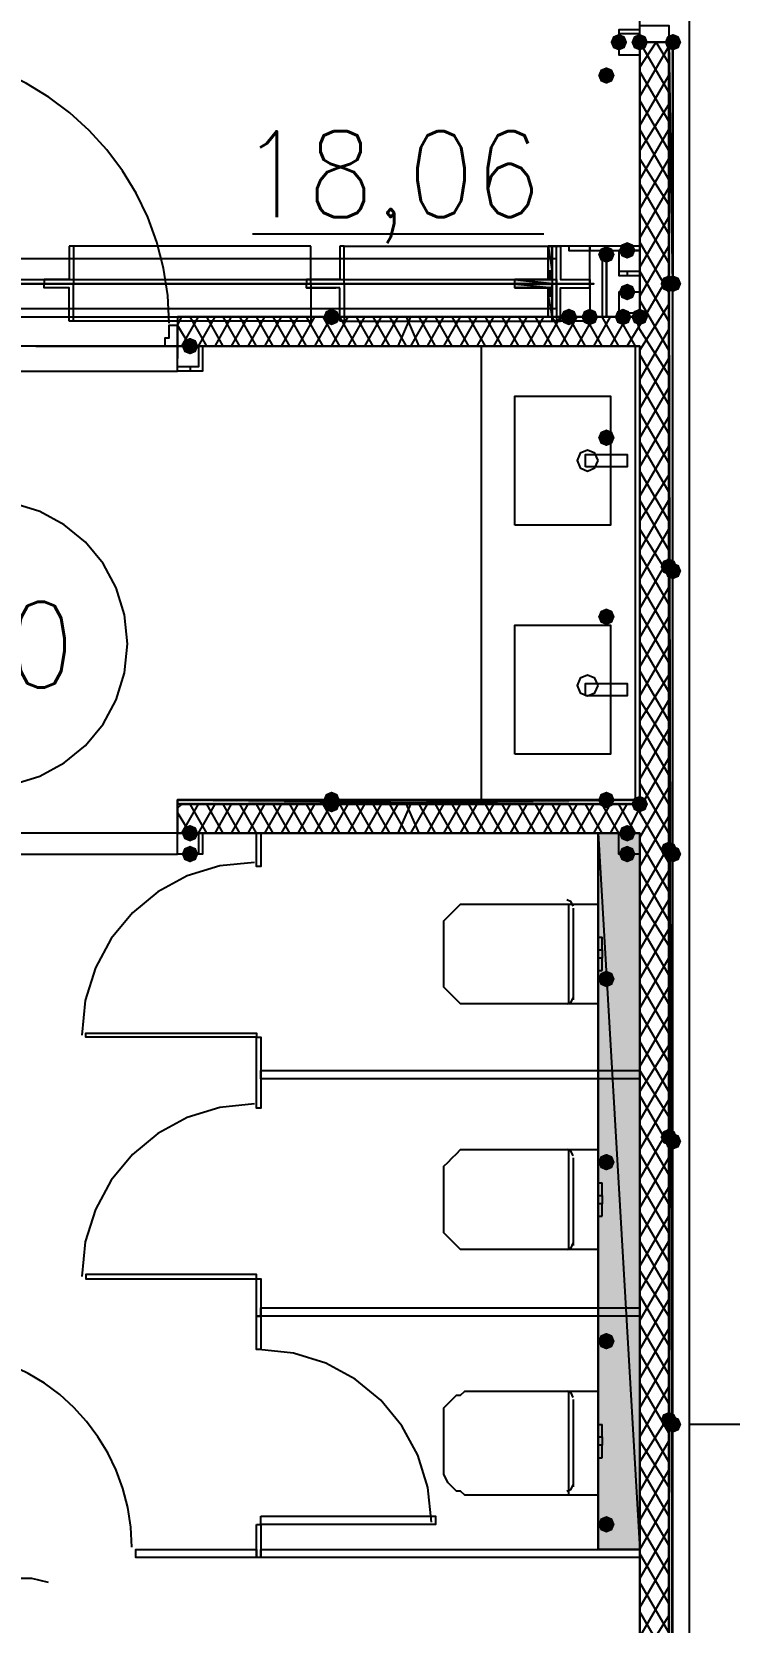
# Model space of a CAD drawing. Header units: millimetres. Extents: x 0 to 420, y 0 to 297.
# Drawn here: x 383.07 to 390.17, y 144.46 to 160.63 of the extents above; entities that cross this region are included whole.
import ezdxf

# ---------------------------------------------------------------- set-up
doc = ezdxf.new("R2010")
doc.units = ezdxf.units.MM
doc.layers.get('0').update_dxf_attribs({"linetype": 'CONTINUOUS'})
doc.styles.get("Standard").update_dxf_attribs({"font": 'STANDARD'})

msp = doc.modelspace()

# ---------------------------------------------------------------- hatches: boundary and pattern name
at = {"true_color": 0x000007}
for points in [[(389.128, 160.528), (389.103129, 160.468204), (389.043333, 160.443333), (388.983538, 160.468204), (388.958667, 160.528), (388.983537, 160.587796), (389.043333, 160.612667), (389.103129, 160.587796)], [(389.339667, 160.528), (389.314796, 160.468204), (389.255, 160.443333), (389.195204, 160.468204), (389.170333, 160.528), (389.195204, 160.587796), (389.255, 160.612667), (389.314796, 160.587796)], [(389.001, 160.189333), (388.976129, 160.129537), (388.916333, 160.104667), (388.856537, 160.129537), (388.831667, 160.189333), (388.856537, 160.249129), (388.916333, 160.274), (388.976129, 160.249129)], [(389.212667, 158.411333), (389.187796, 158.351537), (389.128, 158.326667), (389.068204, 158.351537), (389.043333, 158.411333), (389.068204, 158.471129), (389.128, 158.496), (389.187796, 158.471129)], [(389.001, 158.369), (388.976129, 158.309204), (388.916333, 158.284333), (388.856537, 158.309204), (388.831667, 158.369), (388.856537, 158.428796), (388.916333, 158.453667), (388.976129, 158.428796)], [(389.212667, 157.988), (389.187796, 157.928204), (389.128, 157.903333), (389.068204, 157.928204), (389.043333, 157.988), (389.068204, 158.047796), (389.128, 158.072667), (389.187796, 158.047796)], [(388.62, 157.734), (388.595129, 157.674204), (388.535333, 157.649333), (388.475537, 157.674204), (388.450667, 157.734), (388.475537, 157.793796), (388.535333, 157.818667), (388.595129, 157.793796)], [(388.831667, 157.734), (388.806796, 157.674204), (388.747, 157.649333), (388.687204, 157.674204), (388.662333, 157.734), (388.687204, 157.793796), (388.747, 157.818667), (388.806796, 157.793796)], [(389.170333, 157.734), (389.145463, 157.674204), (389.085667, 157.649333), (389.025871, 157.674204), (389.001, 157.734), (389.025871, 157.793796), (389.085667, 157.818667), (389.145462, 157.793796)], [(389.339667, 157.734), (389.314796, 157.674204), (389.255, 157.649333), (389.195204, 157.674204), (389.170333, 157.734), (389.195204, 157.793796), (389.255, 157.818667), (389.314796, 157.793796)], [(384.767667, 157.437667), (384.742796, 157.377871), (384.683, 157.353), (384.623204, 157.377871), (384.598333, 157.437667), (384.623204, 157.497462), (384.683, 157.522333), (384.742796, 157.497463)], [(389.001, 156.506333), (388.976129, 156.446537), (388.916333, 156.421667), (388.856537, 156.446537), (388.831667, 156.506333), (388.856537, 156.566129), (388.916333, 156.591), (388.976129, 156.566129)], [(389.001, 154.686), (388.976129, 154.626204), (388.916333, 154.601333), (388.856537, 154.626204), (388.831667, 154.686), (388.856537, 154.745796), (388.916333, 154.770667), (388.976129, 154.745796)], [(389.001, 152.823333), (388.976129, 152.763537), (388.916333, 152.738667), (388.856537, 152.763537), (388.831667, 152.823333), (388.856537, 152.883129), (388.916333, 152.908), (388.976129, 152.883129)], [(384.767667, 152.484667), (384.742796, 152.424871), (384.683, 152.4), (384.623204, 152.424871), (384.598333, 152.484667), (384.623204, 152.544462), (384.683, 152.569333), (384.742796, 152.544463)], [(389.212667, 152.484667), (389.187796, 152.424871), (389.128, 152.4), (389.068204, 152.424871), (389.043333, 152.484667), (389.068204, 152.544462), (389.128, 152.569333), (389.187796, 152.544463)], [(384.767667, 152.273), (384.742796, 152.213204), (384.683, 152.188333), (384.623204, 152.213204), (384.598333, 152.273), (384.623204, 152.332796), (384.683, 152.357667), (384.742796, 152.332796)], [(389.212667, 152.273), (389.187796, 152.213204), (389.128, 152.188333), (389.068204, 152.213204), (389.043333, 152.273), (389.068204, 152.332796), (389.128, 152.357667), (389.187796, 152.332796)], [(389.001, 151.003), (388.976129, 150.943204), (388.916333, 150.918333), (388.856537, 150.943204), (388.831667, 151.003), (388.856537, 151.062796), (388.916333, 151.087667), (388.976129, 151.062796)], [(389.001, 149.140333), (388.976129, 149.080537), (388.916333, 149.055667), (388.856537, 149.080537), (388.831667, 149.140333), (388.856537, 149.200129), (388.916333, 149.225), (388.976129, 149.200129)], [(389.001, 147.32), (388.976129, 147.260204), (388.916333, 147.235333), (388.856537, 147.260204), (388.831667, 147.32), (388.856537, 147.379796), (388.916333, 147.404667), (388.976129, 147.379796)], [(389.001, 145.457333), (388.976129, 145.397537), (388.916333, 145.372667), (388.856537, 145.397537), (388.831667, 145.457333), (388.856537, 145.517129), (388.916333, 145.542), (388.976129, 145.517129)]]:
    msp.add_hatch(color=0, dxfattribs=at).paths.add_polyline_path(points, flags=0)
at = {"true_color": 0x0000fe}
for points in [[(389.678333, 160.528), (389.653462, 160.468204), (389.593667, 160.443333), (389.533871, 160.468204), (389.509, 160.528), (389.533871, 160.587796), (389.593667, 160.612667), (389.653462, 160.587796)], [(389.678333, 160.528), (389.653462, 160.468204), (389.593667, 160.443333), (389.533871, 160.468204), (389.509, 160.528), (389.533871, 160.587796), (389.593667, 160.612667), (389.653462, 160.587796)], [(389.636, 158.072667), (389.611129, 158.012871), (389.551333, 157.988), (389.491537, 158.012871), (389.466667, 158.072667), (389.491537, 158.132462), (389.551333, 158.157333), (389.611129, 158.132463)], [(389.678333, 158.072667), (389.653462, 158.012871), (389.593667, 157.988), (389.533871, 158.012871), (389.509, 158.072667), (389.533871, 158.132462), (389.593667, 158.157333), (389.653462, 158.132463)], [(386.207, 157.734), (386.182129, 157.674204), (386.122333, 157.649333), (386.062538, 157.674204), (386.037667, 157.734), (386.062537, 157.793796), (386.122333, 157.818667), (386.182129, 157.793796)], [(389.339667, 157.734), (389.314796, 157.674204), (389.255, 157.649333), (389.195204, 157.674204), (389.170333, 157.734), (389.195204, 157.793796), (389.255, 157.818667), (389.314796, 157.793796)], [(389.339667, 157.734), (389.314796, 157.674204), (389.255, 157.649333), (389.195204, 157.674204), (389.170333, 157.734), (389.195204, 157.793796), (389.255, 157.818667), (389.314796, 157.793796)], [(389.636, 155.194), (389.611129, 155.134204), (389.551333, 155.109333), (389.491537, 155.134204), (389.466667, 155.194), (389.491537, 155.253796), (389.551333, 155.278667), (389.611129, 155.253796)], [(389.678333, 155.151667), (389.653462, 155.091871), (389.593667, 155.067), (389.533871, 155.091871), (389.509, 155.151667), (389.533871, 155.211462), (389.593667, 155.236333), (389.653462, 155.211463)], [(386.207, 152.823333), (386.182129, 152.763537), (386.122333, 152.738667), (386.062538, 152.763537), (386.037667, 152.823333), (386.062537, 152.883129), (386.122333, 152.908), (386.182129, 152.883129)], [(386.207, 152.781), (386.182129, 152.721204), (386.122333, 152.696333), (386.062538, 152.721204), (386.037667, 152.781), (386.062537, 152.840796), (386.122333, 152.865667), (386.182129, 152.840796)], [(389.339667, 152.781), (389.314796, 152.721204), (389.255, 152.696333), (389.195204, 152.721204), (389.170333, 152.781), (389.195204, 152.840796), (389.255, 152.865667), (389.314796, 152.840796)], [(389.339667, 152.781), (389.314796, 152.721204), (389.255, 152.696333), (389.195204, 152.721204), (389.170333, 152.781), (389.195204, 152.840796), (389.255, 152.865667), (389.314796, 152.840796)], [(389.636, 152.315333), (389.611129, 152.255537), (389.551333, 152.230667), (389.491537, 152.255537), (389.466667, 152.315333), (389.491537, 152.375129), (389.551333, 152.4), (389.611129, 152.375129)], [(389.678333, 152.273), (389.653462, 152.213204), (389.593667, 152.188333), (389.533871, 152.213204), (389.509, 152.273), (389.533871, 152.332796), (389.593667, 152.357667), (389.653462, 152.332796)], [(389.636, 149.394333), (389.611129, 149.334537), (389.551333, 149.309667), (389.491537, 149.334537), (389.466667, 149.394333), (389.491537, 149.454129), (389.551333, 149.479), (389.611129, 149.454129)], [(389.678333, 149.352), (389.653462, 149.292204), (389.593667, 149.267333), (389.533871, 149.292204), (389.509, 149.352), (389.533871, 149.411796), (389.593667, 149.436667), (389.653462, 149.411796)], [(389.636, 146.515667), (389.611129, 146.455871), (389.551333, 146.431), (389.491537, 146.455871), (389.466667, 146.515667), (389.491537, 146.575462), (389.551333, 146.600333), (389.611129, 146.575463)], [(389.678333, 146.473333), (389.653462, 146.413537), (389.593667, 146.388667), (389.533871, 146.413537), (389.509, 146.473333), (389.533871, 146.533129), (389.593667, 146.558), (389.653462, 146.533129)]]:
    msp.add_hatch(color=0, dxfattribs=at).paths.add_polyline_path(points, flags=0)
at = {"true_color": 0x000007}
h = msp.add_hatch(color=0, dxfattribs=at)
h.paths.add_polyline_path([(389.593667, 160.528), (389.551333, 160.528), (389.593667, 158.072667)], flags=0)
h.paths.add_polyline_path([(389.551333, 160.528), (389.593667, 158.072667), (389.551333, 158.072667)], flags=0)
at = {"true_color": 0x000062}
for points in [[(388.366, 158.453667), (388.323667, 158.453667)], [(387.985, 158.115), (388.366, 158.115), (388.366, 158.072667)], [(388.027333, 158.115), (388.069667, 158.115)], [(388.027333, 158.030333), (388.069667, 158.030333)]]:
    msp.add_hatch(color=0, dxfattribs=at).paths.add_polyline_path(points, flags=0)
h = msp.add_hatch(color=0, dxfattribs=at)
h.paths.add_polyline_path([(388.366, 158.453667), (388.323667, 158.453667), (388.366, 158.199667)], flags=0)
h.paths.add_polyline_path([(388.323667, 158.453667), (388.366, 158.199667), (388.323667, 158.199667)], flags=0)
h = msp.add_hatch(color=0, dxfattribs=at)
h.paths.add_polyline_path([(388.366, 158.199667), (388.323667, 158.199667), (388.366, 158.157333)], flags=0)
h.paths.add_polyline_path([(388.323667, 158.199667), (388.366, 158.157333), (388.323667, 158.157333)], flags=0)
h = msp.add_hatch(color=0, dxfattribs=at)
h.paths.add_polyline_path([(388.366, 158.157333), (388.323667, 158.157333), (388.366, 158.115)], flags=0)
h.paths.add_polyline_path([(388.323667, 158.157333), (388.366, 158.115), (388.323667, 158.115)], flags=0)
h.paths.add_polyline_path([(388.366, 158.115), (388.323667, 158.115)], flags=0)
h.paths.add_polyline_path([(388.323667, 158.115), (388.366, 158.115)], flags=0)
h.paths.add_polyline_path([(388.366, 158.115), (388.323667, 158.115)], flags=0)
h.paths.add_polyline_path([(388.366, 158.115), (388.323667, 158.115)], flags=0)
h = msp.add_hatch(color=0, dxfattribs=at)
h.paths.add_polyline_path([(388.366, 158.115), (388.027333, 158.115)], flags=0)
h.paths.add_polyline_path([(388.027333, 158.115), (388.366, 158.115)], flags=0)
h.paths.add_polyline_path([(388.366, 158.115), (388.027333, 158.115)], flags=0)
h.paths.add_polyline_path([(388.366, 158.115), (388.027333, 158.115), (387.985, 158.115)], flags=0)
h = msp.add_hatch(color=0, dxfattribs=at)
h.paths.add_polyline_path([(387.985, 158.115), (388.366, 158.115)], flags=0)
h.paths.add_polyline_path([(388.366, 158.115), (387.985, 158.115)], flags=0)
h.paths.add_polyline_path([(388.366, 158.115), (387.985, 158.115)], flags=0)
h.paths.add_polyline_path([(387.985, 158.115), (388.366, 158.115)], flags=0)
h.paths.add_polyline_path([(388.366, 158.115), (387.985, 158.115)], flags=0)
h.paths.add_polyline_path([(388.366, 158.115), (387.985, 158.115)], flags=0)
h = msp.add_hatch(color=0, dxfattribs=at)
h.paths.add_polyline_path([(388.366, 158.072667), (387.985, 158.072667)], flags=0)
h.paths.add_polyline_path([(388.366, 158.072667), (387.985, 158.072667), (387.985, 158.115)], flags=0)
h = msp.add_hatch(color=0, dxfattribs=at)
h.paths.add_polyline_path([(387.985, 158.072667), (388.366, 158.072667)], flags=0)
h.paths.add_polyline_path([(388.366, 158.072667), (387.985, 158.072667)], flags=0)
h.paths.add_polyline_path([(388.366, 158.072667), (387.985, 158.072667)], flags=0)
h.paths.add_polyline_path([(387.985, 158.072667), (388.366, 158.072667)], flags=0)
h.paths.add_polyline_path([(388.366, 158.072667), (387.985, 158.072667)], flags=0)
h.paths.add_polyline_path([(388.366, 158.072667), (387.985, 158.072667)], flags=0)
h.paths.add_polyline_path([(387.985, 158.072667), (388.366, 158.072667)], flags=0)
h = msp.add_hatch(color=0, dxfattribs=at)
h.paths.add_polyline_path([(388.366, 158.072667), (387.985, 158.072667), (388.366, 158.030333)], flags=0)
h.paths.add_polyline_path([(387.985, 158.072667), (388.366, 158.030333), (387.985, 158.030333)], flags=0)
h.paths.add_polyline_path([(388.366, 158.030333), (387.985, 158.030333), (388.027333, 158.030333)], flags=0)
h = msp.add_hatch(color=0, dxfattribs=at)
h.paths.add_polyline_path([(387.985, 158.030333), (388.366, 158.030333)], flags=0)
h.paths.add_polyline_path([(388.366, 158.030333), (388.027333, 158.030333)], flags=0)
h.paths.add_polyline_path([(388.366, 158.030333), (388.027333, 158.030333)], flags=0)
h = msp.add_hatch(color=0, dxfattribs=at)
h.paths.add_polyline_path([(388.027333, 158.115), (388.069667, 158.115)], flags=0)
h.paths.add_polyline_path([(388.069667, 158.115), (388.027333, 158.115)], flags=0)
h = msp.add_hatch(color=0, dxfattribs=at)
h.paths.add_polyline_path([(388.027333, 158.030333), (388.069667, 158.030333)], flags=0)
h.paths.add_polyline_path([(388.069667, 158.030333), (388.027333, 158.030333)], flags=0)
h = msp.add_hatch(color=0, dxfattribs=at)
h.paths.add_polyline_path([(388.366, 158.115), (388.323667, 158.115)], flags=0)
h.paths.add_polyline_path([(388.323667, 158.115), (388.366, 158.115)], flags=0)
h.paths.add_polyline_path([(388.366, 158.115), (388.323667, 158.115)], flags=0)
h.paths.add_polyline_path([(388.366, 158.115), (388.323667, 158.115), (388.069667, 158.115)], flags=0)
h = msp.add_hatch(color=0, dxfattribs=at)
h.paths.add_polyline_path([(388.366, 158.030333), (388.069667, 158.030333)], flags=0)
h.paths.add_polyline_path([(388.069667, 158.030333), (388.366, 158.030333), (388.323667, 158.030333)], flags=0)
h = msp.add_hatch(color=0, dxfattribs=at)
h.paths.add_polyline_path([(388.323667, 158.030333), (388.366, 158.030333)], flags=0)
h.paths.add_polyline_path([(388.366, 158.030333), (388.323667, 158.030333)], flags=0)
h.paths.add_polyline_path([(388.366, 158.030333), (388.323667, 158.030333)], flags=0)
h.paths.add_polyline_path([(388.323667, 158.030333), (388.366, 158.030333)], flags=0)
h.paths.add_polyline_path([(388.366, 158.030333), (388.323667, 158.030333)], flags=0)
h.paths.add_polyline_path([(388.366, 158.030333), (388.323667, 158.030333)], flags=0)
h = msp.add_hatch(color=0, dxfattribs=at)
h.paths.add_polyline_path([(388.366, 158.030333), (388.323667, 158.030333), (388.366, 157.988)], flags=0)
h.paths.add_polyline_path([(388.323667, 158.030333), (388.366, 157.988), (388.323667, 157.988)], flags=0)
at = {"true_color": 0x000007}
h = msp.add_hatch(color=0, dxfattribs=at)
h.paths.add_polyline_path([(389.593667, 158.072667), (389.551333, 158.072667), (389.593667, 140.716)], flags=0)
h.paths.add_polyline_path([(389.551333, 158.072667), (389.593667, 140.716), (389.551333, 140.716)], flags=0)
at = {"true_color": 0x000062}
h = msp.add_hatch(color=0, dxfattribs=at)
h.paths.add_polyline_path([(388.366, 157.988), (388.323667, 157.988), (388.366, 157.945667)], flags=0)
h.paths.add_polyline_path([(388.323667, 157.988), (388.366, 157.945667), (388.323667, 157.945667)], flags=0)
h = msp.add_hatch(color=0, dxfattribs=at)
h.paths.add_polyline_path([(388.366, 157.945667), (388.323667, 157.945667), (388.366, 157.734)], flags=0)
h.paths.add_polyline_path([(388.323667, 157.945667), (388.366, 157.734), (388.323667, 157.734)], flags=0)
h.paths.add_polyline_path([(388.366, 157.734), (388.323667, 157.734)], flags=0)
h.paths.add_polyline_path([(388.323667, 157.734), (388.366, 157.734)], flags=0)
at = {"true_color": 0x000007}
h = msp.add_hatch(color=0, dxfattribs=at)
h.paths.add_polyline_path([(384.556, 157.734), (389.255, 157.734)], flags=0)
h.paths.add_polyline_path([(389.255, 157.734), (384.556, 157.734)], flags=0)
at = {"true_color": 0x000062}
h = msp.add_hatch(color=0, dxfattribs=at)
h.paths.add_polyline_path([(388.366, 157.734), (388.366, 157.691667)], flags=0)
h.paths.add_polyline_path([(388.366, 157.691667), (388.366, 157.734)], flags=0)
at = {"true_color": 0x000007}
h = msp.add_hatch(color=0, dxfattribs=at)
h.paths.add_polyline_path([(389.255, 152.823333), (384.556, 152.823333), (389.255, 152.781)], flags=0)
h.paths.add_polyline_path([(384.556, 152.823333), (389.255, 152.781), (384.556, 152.781)], flags=0)
h = msp.add_hatch(color=0, dxfattribs=at)
h.paths.add_polyline_path([(389.255, 152.484667), (388.831667, 152.484667), (389.255, 145.203333)], flags=0)
h.paths.add_polyline_path([(388.831667, 152.484667), (389.255, 145.203333), (388.831667, 145.203333)], flags=0)

# ---------------------------------------------------------------- linework, layer by layer
at = {"color": 0, "true_color": 0x000007}
for points in [[(103.970667, 105.029), (389.763, 105.029), (389.763, 222.715667), (103.970667, 222.715667)], [(398.483667, 181.271333), (398.483667, 146.473333), (389.763, 146.473333), (389.763, 181.271333)], [(389.255, 160.401), (389.255, 160.612667), (389.043333, 160.612667), (389.043333, 160.401), (389.255, 160.401), (389.255, 160.655), (389.043333, 160.655), (389.043333, 160.401)], [(389.255, 160.697333), (389.551333, 160.697333), (389.551333, 160.528), (389.255, 160.528)], [(389.551333, 160.528), (389.255, 160.528)], [(389.593667, 160.528), (389.551333, 160.528), (389.593667, 158.072667)], [(389.551333, 160.528), (389.593667, 158.072667), (389.551333, 158.072667)], [(389.593667, 158.072667), (389.593667, 160.528), (389.551333, 160.528), (389.551333, 158.072667)], [(389.593667, 158.072667), (389.593667, 160.528), (389.551333, 160.528), (389.551333, 158.072667)], [(385.910667, 158.453667), (383.497667, 158.453667), (383.497667, 158.072667), (385.910667, 158.072667)], [(389.255, 158.453667), (388.535333, 158.453667), (388.535333, 158.411333), (388.874, 158.411333), (388.874, 157.734), (388.535333, 157.734), (389.255, 157.734), (388.916333, 157.734), (388.916333, 158.411333), (389.255, 158.411333)], [(389.255, 158.411333), (389.043333, 158.411333), (389.043333, 158.199667), (389.255, 158.199667), (389.255, 158.411333), (389.043333, 158.411333), (389.043333, 158.157333), (389.255, 158.157333)], [(385.910667, 157.691667), (383.497667, 157.691667), (383.497667, 158.072667), (385.910667, 158.072667)], [(388.069667, 158.072667), (388.789333, 158.072667)], [(388.408333, 158.072667), (388.408333, 158.030333), (388.408333, 157.818667)], [(389.593667, 158.072667), (389.551333, 158.072667), (389.593667, 140.716)], [(389.551333, 158.072667), (389.593667, 140.716), (389.551333, 140.716)], [(389.551333, 158.072667), (389.551333, 140.716), (389.593667, 140.716), (389.593667, 158.072667)], [(389.551333, 158.072667), (389.551333, 140.716), (389.593667, 140.716), (389.593667, 158.072667)], [(389.255, 157.988), (389.043333, 157.988), (389.043333, 157.776333), (389.255, 157.776333), (389.255, 157.988), (389.043333, 157.988), (389.043333, 157.734), (389.255, 157.734)], [(384.556, 157.734), (389.255, 157.734)], [(389.255, 157.734), (384.556, 157.734)], [(384.556, 157.734), (389.255, 157.734), (384.556, 157.734), (389.255, 157.734)], [(384.429, 157.437667), (384.429, 157.522333), (384.471333, 157.522333), (384.471333, 157.649333), (384.556, 157.649333), (384.556, 157.437667)], [(384.556, 157.437667), (384.556, 157.649333)], [(387.985, 155.617333), (387.985, 156.929667), (388.958667, 156.929667), (388.958667, 155.617333)], [(388.831667, 156.2735), (388.800669, 156.348335), (388.725833, 156.379333), (388.650998, 156.348335), (388.62, 156.2735), (388.650998, 156.198665), (388.725833, 156.167667), (388.800669, 156.198665)], [(388.704667, 156.21), (388.704667, 156.337), (389.128, 156.337), (389.128, 156.21)], [(387.985, 153.289), (387.985, 154.601333), (388.958667, 154.601333), (388.958667, 153.289)], [(388.831667, 153.9875), (388.800669, 154.062335), (388.725833, 154.093333), (388.650998, 154.062335), (388.62, 153.9875), (388.650998, 153.912665), (388.725833, 153.881667), (388.800669, 153.912665)], [(388.704667, 153.881667), (388.704667, 154.008667), (389.128, 154.008667), (389.128, 153.881667)], [(389.255, 152.823333), (384.556, 152.823333), (389.255, 152.781)], [(384.556, 152.823333), (389.255, 152.781), (384.556, 152.781)], [(384.556, 152.781), (384.556, 152.823333), (389.255, 152.823333), (389.255, 152.781), (384.556, 152.781), (389.255, 152.781), (389.255, 152.823333), (384.556, 152.823333)], [(384.556, 152.484667), (384.767667, 152.484667), (384.767667, 152.273), (384.556, 152.273), (384.556, 152.484667), (384.81, 152.484667), (384.81, 152.273), (384.556, 152.273)], [(385.360333, 152.484667), (385.402667, 152.484667), (385.402667, 152.146), (385.360333, 152.146)], [(389.255, 152.484667), (388.831667, 152.484667), (389.255, 145.203333)], [(388.831667, 152.484667), (389.255, 145.203333), (388.831667, 145.203333)], [(389.255, 152.484667), (388.831667, 152.484667), (388.831667, 145.203333), (389.255, 145.203333)], [(389.043333, 152.484667), (389.255, 152.484667), (389.255, 152.273), (389.043333, 152.273), (389.043333, 152.484667), (389.255, 152.484667), (389.255, 152.273), (389.043333, 152.273)], [(387.265333, 151.468667), (387.265333, 151.553333), (387.265333, 151.595667), (387.307667, 151.638), (387.35, 151.680333), (387.392333, 151.722667), (387.434667, 151.765), (387.477, 151.765), (387.561667, 151.765), (388.831667, 151.765), (388.831667, 150.749), (387.561667, 150.749), (387.477, 150.749), (387.434667, 150.749), (387.392333, 150.791333), (387.35, 150.833667), (387.307667, 150.876), (387.265333, 150.918333), (387.265333, 150.960667), (387.265333, 151.003)], [(388.831667, 151.595667), (388.831667, 150.918333)], [(385.360333, 150.410333), (383.624667, 150.410333), (383.624667, 150.452667), (385.360333, 150.452667)], [(389.255, 150.071667), (389.255, 149.987), (385.402667, 149.987), (385.402667, 150.071667)], [(387.265333, 148.971), (387.265333, 149.055667), (387.265333, 149.098), (387.307667, 149.140333), (387.35, 149.182667), (387.392333, 149.225), (387.434667, 149.267333), (387.477, 149.267333), (387.561667, 149.267333), (388.831667, 149.267333), (388.831667, 148.251333), (387.561667, 148.251333), (387.477, 148.251333), (387.434667, 148.251333), (387.392333, 148.293667), (387.35, 148.336), (387.307667, 148.378333), (387.265333, 148.420667), (387.265333, 148.463), (387.265333, 148.505333)], [(388.831667, 149.098), (388.831667, 148.378333)], [(385.360333, 147.955), (385.360333, 147.997333), (383.624667, 147.997333), (383.624667, 147.955), (385.360333, 147.955), (385.402667, 147.955), (385.402667, 147.574), (385.360333, 147.574)], [(389.255, 147.658667), (389.255, 147.574), (385.402667, 147.574), (385.402667, 147.658667)], [(385.360333, 147.574), (385.402667, 147.574), (385.402667, 147.235333), (385.360333, 147.235333)], [(387.265333, 146.515667), (387.265333, 146.558), (387.265333, 146.642667), (387.307667, 146.685), (387.35, 146.727333), (387.392333, 146.769667), (387.434667, 146.769667), (387.477, 146.812), (387.561667, 146.812), (388.831667, 146.812), (388.831667, 145.753667), (387.561667, 145.753667), (387.477, 145.753667), (387.434667, 145.796), (387.392333, 145.796), (387.35, 145.838333), (387.307667, 145.880667), (387.265333, 145.965333), (387.265333, 146.007667), (387.265333, 146.05)], [(388.831667, 146.642667), (388.831667, 145.923)], [(385.360333, 145.457333), (385.402667, 145.457333), (385.402667, 145.118667), (385.360333, 145.118667)], [(385.402667, 145.542), (387.180667, 145.542), (387.180667, 145.457333), (385.402667, 145.457333)], [(385.360333, 145.203333), (385.360333, 145.118667), (384.132667, 145.118667), (384.132667, 145.203333)], [(389.255, 145.203333), (389.255, 145.118667), (385.402667, 145.118667), (385.402667, 145.203333)]]:
    msp.add_lwpolyline(points, close=True, dxfattribs=at)
at = {"color": 0, "true_color": 0x000008}
msp.add_lwpolyline([(376.936, 157.734), (389.255, 157.734), (389.255, 170.053), (376.936, 170.053)], close=True, dxfattribs=at)
at = {"color": 0, "true_color": 0x000007}
for points in [[(384.471333, 157.6705), (384.457018, 157.954006), (384.414999, 158.229323), (384.346672, 158.495056), (384.25343, 158.749812), (384.136667, 158.992197), (383.997777, 159.220817), (383.838153, 159.434279), (383.659189, 159.631189), (383.462279, 159.810153), (383.248817, 159.969777), (383.020197, 160.108667), (382.777812, 160.22543), (382.523056, 160.318672), (382.257323, 160.386999), (381.982006, 160.429018), (381.6985, 160.443333)], [(389.255, 160.274), (389.424333, 160.528)], [(389.551333, 160.02), (389.255, 160.528)], [(389.255, 160.528), (389.551333, 160.528)], [(389.255, 160.528), (389.255, 157.734)], [(389.255, 159.977667), (389.551333, 160.485667)], [(389.551333, 160.316333), (389.424333, 160.528)], [(389.593667, 160.528), (389.593667, 158.072667), (389.551333, 160.528), (389.551333, 158.072667)], [(389.551333, 105.537), (389.551333, 160.528)], [(389.551333, 159.723667), (389.255, 160.231667)], [(389.255, 159.681333), (389.551333, 160.189333)], [(389.551333, 159.427333), (389.255, 159.935333)], [(389.255, 159.427333), (389.551333, 159.893)], [(389.255, 159.131), (389.551333, 159.639)], [(389.551333, 159.131), (389.255, 159.639)], [(389.255, 158.834667), (389.551333, 159.342667)], [(389.551333, 158.877), (389.255, 159.342667)], [(389.551333, 158.580667), (389.255, 159.088667)], [(389.255, 158.538333), (389.551333, 159.046333)], [(389.551333, 158.284333), (389.255, 158.792333)], [(389.255, 158.242), (389.551333, 158.75)], [(385.318, 158.580667), (388.281333, 158.580667)], [(389.551333, 157.988), (389.255, 158.496)], [(388.408333, 158.115), (388.408333, 158.157333), (388.408333, 158.326667), (377.782667, 158.326667), (377.782667, 158.157333), (377.782667, 158.115), (377.782667, 158.157333), (377.782667, 158.326667)], [(383.455333, 158.453667), (383.455333, 158.157333), (383.455333, 158.115), (383.201333, 158.115), (383.201333, 158.072667)], [(383.497667, 158.453667), (383.455333, 158.453667)], [(386.207, 158.453667), (386.207, 158.157333), (386.207, 158.115)], [(386.249333, 158.453667), (386.207, 158.453667)], [(388.408333, 158.072667), (388.408333, 158.453667), (388.450667, 158.453667), (388.450667, 158.157333), (388.450667, 158.115), (388.493, 158.115), (388.704667, 158.115), (388.747, 158.115), (388.747, 158.072667), (388.408333, 158.072667), (386.249333, 158.072667), (386.249333, 158.453667), (388.408333, 158.453667)], [(386.249333, 158.072667), (386.249333, 158.453667), (388.366, 158.453667)], [(388.366, 158.072667), (388.747, 158.072667), (388.747, 158.453667), (388.366, 158.453667)], [(388.535333, 158.453667), (388.535333, 158.411333)], [(388.747, 158.453667), (388.747, 158.411333)], [(388.916333, 158.453667), (388.916333, 157.734)], [(389.085667, 158.453667), (389.085667, 158.411333)], [(389.255, 158.453667), (389.255, 158.411333)], [(389.255, 157.945667), (389.551333, 158.453667)], [(389.128, 158.199667), (389.128, 158.157333)], [(389.551333, 157.691667), (389.255, 158.199667)], [(389.255, 157.649333), (389.551333, 158.157333)], [(377.782667, 158.115), (377.782667, 158.072667), (377.782667, 158.115), (388.408333, 158.115), (388.408333, 158.072667), (377.782667, 158.072667)], [(377.782667, 157.818667), (377.782667, 158.072667), (388.408333, 158.072667)], [(383.201333, 158.072667), (383.497667, 158.072667)], [(383.201333, 158.072667), (383.497667, 158.072667)], [(383.455333, 157.691667), (383.455333, 157.734), (383.455333, 157.988), (383.455333, 158.030333), (383.201333, 158.030333), (383.201333, 158.072667)], [(386.207, 158.115), (386.164667, 158.115), (385.868333, 158.115), (386.164667, 158.115)], [(385.868333, 158.115), (385.868333, 158.072667)], [(385.868333, 158.072667), (386.249333, 158.072667)], [(385.868333, 158.072667), (386.249333, 158.072667)], [(385.868333, 158.030333), (385.868333, 158.072667)], [(386.207, 158.030333), (386.164667, 158.030333), (385.868333, 158.030333), (386.164667, 158.030333)], [(386.207, 157.691667), (386.207, 157.734), (386.207, 157.988), (386.207, 158.030333)], [(386.249333, 158.072667), (388.366, 158.072667)], [(388.408333, 158.072667), (388.408333, 157.691667), (388.450667, 157.691667), (388.450667, 157.734), (388.450667, 157.988), (388.450667, 158.030333), (388.493, 158.030333), (388.704667, 158.030333), (388.747, 158.030333), (388.747, 158.072667), (388.408333, 158.072667), (386.249333, 158.072667), (386.249333, 157.691667), (388.408333, 157.691667)], [(386.249333, 158.072667), (388.366, 158.072667)], [(386.249333, 158.072667), (386.249333, 157.691667), (388.366, 157.691667)], [(388.027333, 158.115), (388.323667, 158.115)], [(388.027333, 158.030333), (388.323667, 158.030333)], [(388.366, 158.072667), (388.747, 158.072667), (388.747, 157.691667), (388.366, 157.691667)], [(389.551333, 158.072667), (389.551333, 140.716), (389.551333, 158.072667), (389.593667, 140.716)], [(388.408333, 157.861), (388.408333, 157.818667), (377.782667, 157.818667)], [(389.551333, 157.395333), (389.255, 157.903333)], [(389.255, 157.395333), (389.551333, 157.861)], [(383.497667, 157.691667), (383.455333, 157.691667)], [(384.556, 157.649333), (384.598333, 157.734)], [(384.556, 157.734), (389.255, 157.734), (384.556, 157.734), (389.255, 157.734)], [(384.556, 157.734), (384.556, 157.649333), (384.556, 157.437667)], [(384.556, 157.734), (384.556, 157.649333)], [(389.255, 157.734), (384.556, 157.734)], [(384.598333, 157.437667), (384.767667, 157.734)], [(384.852333, 157.437667), (384.683, 157.734)], [(384.767667, 157.437667), (384.937, 157.734)], [(385.021667, 157.437667), (384.852333, 157.734)], [(384.937, 157.437667), (385.106333, 157.734)], [(385.191, 157.437667), (385.021667, 157.734)], [(385.106333, 157.437667), (385.275667, 157.734)], [(385.360333, 157.437667), (385.191, 157.734)], [(385.275667, 157.437667), (385.445, 157.734)], [(385.529667, 157.437667), (385.360333, 157.734)], [(385.445, 157.437667), (385.614333, 157.734)], [(385.699, 157.437667), (385.529667, 157.734)], [(385.614333, 157.437667), (385.783667, 157.734)], [(385.868333, 157.437667), (385.699, 157.734)], [(385.783667, 157.437667), (385.953, 157.734)], [(386.037667, 157.437667), (385.868333, 157.734)], [(385.953, 157.437667), (386.122333, 157.734)], [(386.207, 157.437667), (386.037667, 157.734)], [(386.122333, 157.437667), (386.291667, 157.734)], [(386.376333, 157.437667), (386.207, 157.734)], [(386.249333, 157.691667), (386.207, 157.691667)], [(386.291667, 157.437667), (386.461, 157.734)], [(386.545667, 157.437667), (386.376333, 157.734)], [(386.461, 157.437667), (386.630333, 157.734)], [(386.715, 157.437667), (386.545667, 157.734)], [(386.630333, 157.437667), (386.799667, 157.734)], [(386.884333, 157.437667), (386.715, 157.734)], [(386.799667, 157.437667), (386.926667, 157.734)], [(387.011333, 157.437667), (386.884333, 157.734)], [(386.926667, 157.437667), (387.096, 157.734)], [(387.180667, 157.437667), (387.011333, 157.734)], [(387.096, 157.437667), (387.265333, 157.734)], [(387.35, 157.437667), (387.180667, 157.734)], [(387.265333, 157.437667), (387.434667, 157.734)], [(387.519333, 157.437667), (387.35, 157.734)], [(387.434667, 157.437667), (387.604, 157.734)], [(387.688667, 157.437667), (387.519333, 157.734)], [(387.604, 157.437667), (387.773333, 157.734)], [(387.858, 157.437667), (387.688667, 157.734)], [(387.773333, 157.437667), (387.942667, 157.734)], [(388.027333, 157.437667), (387.858, 157.734)], [(387.942667, 157.437667), (388.112, 157.734)], [(388.196667, 157.437667), (388.027333, 157.734)], [(388.112, 157.437667), (388.281333, 157.734)], [(388.366, 157.437667), (388.196667, 157.734)], [(388.281333, 157.437667), (388.450667, 157.734)], [(388.535333, 157.437667), (388.366, 157.734)], [(388.450667, 157.437667), (388.62, 157.734)], [(388.704667, 157.437667), (388.535333, 157.734)], [(388.62, 157.437667), (388.789333, 157.734)], [(388.874, 157.437667), (388.704667, 157.734)], [(388.789333, 157.437667), (388.958667, 157.734)], [(389.043333, 157.437667), (388.874, 157.734)], [(388.958667, 157.437667), (389.128, 157.734)], [(389.212667, 157.437667), (389.043333, 157.734)], [(389.128, 157.776333), (389.128, 157.734)], [(389.255, 157.607), (389.212667, 157.734)], [(384.683, 157.437667), (384.556, 157.649333)], [(389.128, 157.437667), (389.255, 157.649333)], [(389.255, 157.099), (389.551333, 157.607)], [(389.551333, 157.141333), (389.255, 157.607)], [(383.116667, 157.437667), (381.635, 157.437667), (381.635, 157.310667)], [(383.116667, 157.437667), (384.556, 157.437667), (384.767667, 157.437667), (384.767667, 157.226), (384.556, 157.226), (384.556, 157.437667), (384.81, 157.437667), (384.81, 157.183667), (384.556, 157.183667), (384.556, 157.437667), (384.556, 157.310667)], [(384.556, 157.437667), (389.255, 157.437667)], [(387.646333, 152.781), (387.646333, 157.437667)], [(387.646333, 152.781), (389.255, 152.781), (389.255, 157.437667), (387.646333, 157.437667)], [(389.212667, 152.781), (389.212667, 157.437667)], [(389.255, 157.437667), (389.255, 152.781)], [(389.551333, 156.845), (389.255, 157.353)], [(381.635, 157.310667), (381.635, 157.183667), (383.116667, 157.183667)], [(383.116667, 157.183667), (384.556, 157.183667), (384.556, 157.310667)], [(384.683, 157.226), (384.683, 157.183667)], [(389.255, 156.802667), (389.551333, 157.310667)], [(389.551333, 156.548667), (389.255, 157.056667)], [(389.255, 156.506333), (389.551333, 157.014333)], [(389.551333, 156.252333), (389.255, 156.760333)], [(389.255, 156.21), (389.551333, 156.718)], [(389.551333, 155.956), (389.255, 156.464)], [(389.255, 155.913667), (389.551333, 156.421667)], [(389.551333, 155.659667), (389.255, 156.167667)], [(389.255, 155.659667), (389.551333, 156.125333)], [(384.048, 154.410833), (384.018328, 154.705175), (383.933227, 154.979326), (383.79857, 155.227413), (383.62023, 155.443563), (383.40408, 155.621903), (383.155993, 155.75656), (382.881842, 155.841661), (382.5875, 155.871333), (382.293158, 155.841661), (382.019007, 155.75656), (381.77092, 155.621903), (381.55477, 155.443563), (381.37643, 155.227413), (381.241773, 154.979326), (381.156672, 154.705175), (381.127, 154.410833)], [(389.255, 155.363333), (389.551333, 155.871333)], [(389.551333, 155.363333), (389.255, 155.871333)], [(389.255, 155.067), (389.551333, 155.575)], [(389.551333, 155.109333), (389.255, 155.575)], [(389.551333, 154.813), (389.255, 155.321)], [(389.255, 154.770667), (389.551333, 155.278667)], [(389.551333, 154.516667), (389.255, 155.024667)], [(389.255, 154.474333), (389.551333, 154.982333)], [(389.551333, 154.220333), (389.255, 154.728333)], [(389.255, 154.178), (389.551333, 154.686)], [(381.127, 154.410833), (381.156672, 154.116492), (381.241773, 153.842341), (381.37643, 153.594254), (381.55477, 153.378104), (381.77092, 153.199764), (382.019007, 153.065107), (382.293158, 152.980005), (382.5875, 152.950333), (382.881842, 152.980005), (383.155993, 153.065107), (383.40408, 153.199764), (383.62023, 153.378104), (383.79857, 153.594254), (383.933227, 153.842341), (384.018328, 154.116492), (384.048, 154.410833)], [(389.551333, 153.924), (389.255, 154.432)], [(389.255, 153.881667), (389.551333, 154.389667)], [(389.551333, 153.627667), (389.255, 154.135667)], [(389.255, 153.627667), (389.551333, 154.093333)], [(389.255, 153.331333), (389.551333, 153.839333)], [(389.551333, 153.373667), (389.255, 153.839333)], [(389.551333, 153.077333), (389.255, 153.585333)], [(389.255, 153.035), (389.551333, 153.543)], [(389.551333, 152.781), (389.255, 153.289)], [(389.255, 152.738667), (389.551333, 153.246667)], [(389.551333, 152.484667), (389.255, 152.992667)], [(389.255, 152.781), (384.556, 152.781), (389.255, 152.823333), (384.556, 152.823333)], [(389.255, 152.442333), (389.551333, 152.950333)], [(384.556, 152.738667), (384.598333, 152.781)], [(389.255, 152.781), (384.556, 152.781), (384.556, 152.484667), (389.255, 152.484667)], [(384.683, 152.484667), (384.556, 152.696333)], [(384.598333, 152.484667), (384.767667, 152.781)], [(384.852333, 152.484667), (384.683, 152.781)], [(384.767667, 152.484667), (384.937, 152.781)], [(385.021667, 152.484667), (384.852333, 152.781)], [(384.937, 152.484667), (385.106333, 152.781)], [(385.191, 152.484667), (385.021667, 152.781)], [(385.106333, 152.484667), (385.275667, 152.781)], [(385.360333, 152.484667), (385.191, 152.781)], [(385.275667, 152.484667), (385.445, 152.781)], [(385.529667, 152.484667), (385.360333, 152.781)], [(385.445, 152.484667), (385.614333, 152.781)], [(385.699, 152.484667), (385.529667, 152.781)], [(385.614333, 152.484667), (385.783667, 152.781)], [(385.868333, 152.484667), (385.699, 152.781)], [(385.783667, 152.484667), (385.953, 152.781)], [(386.037667, 152.484667), (385.868333, 152.781)], [(385.953, 152.484667), (386.122333, 152.781)], [(386.207, 152.484667), (386.037667, 152.781)], [(386.122333, 152.484667), (386.291667, 152.781)], [(386.376333, 152.484667), (386.207, 152.781)], [(386.291667, 152.484667), (386.461, 152.781)], [(386.545667, 152.484667), (386.376333, 152.781)], [(386.461, 152.484667), (386.630333, 152.781)], [(386.715, 152.484667), (386.545667, 152.781)], [(386.630333, 152.484667), (386.799667, 152.781)], [(386.884333, 152.484667), (386.715, 152.781)], [(386.799667, 152.484667), (386.926667, 152.781)], [(387.011333, 152.484667), (386.884333, 152.781)], [(386.926667, 152.484667), (387.096, 152.781)], [(387.180667, 152.484667), (387.011333, 152.781)], [(387.096, 152.484667), (387.265333, 152.781)], [(387.35, 152.484667), (387.180667, 152.781)], [(387.265333, 152.484667), (387.434667, 152.781)], [(387.519333, 152.484667), (387.35, 152.781)], [(387.434667, 152.484667), (387.604, 152.781)], [(387.688667, 152.484667), (387.519333, 152.781)], [(387.604, 152.484667), (387.773333, 152.781)], [(387.858, 152.484667), (387.688667, 152.781)], [(387.773333, 152.484667), (387.942667, 152.781)], [(388.027333, 152.484667), (387.858, 152.781)], [(387.942667, 152.484667), (388.112, 152.781)], [(388.196667, 152.484667), (388.027333, 152.781)], [(388.112, 152.484667), (388.281333, 152.781)], [(388.366, 152.484667), (388.196667, 152.781)], [(388.281333, 152.484667), (388.450667, 152.781)], [(388.535333, 152.484667), (388.366, 152.781)], [(388.450667, 152.484667), (388.62, 152.781)], [(388.704667, 152.484667), (388.535333, 152.781)], [(388.62, 152.484667), (388.789333, 152.781)], [(388.874, 152.484667), (388.704667, 152.781)], [(388.789333, 152.484667), (388.958667, 152.781)], [(389.043333, 152.484667), (388.874, 152.781)], [(388.958667, 152.484667), (389.128, 152.781)], [(389.212667, 152.484667), (389.043333, 152.781)], [(389.128, 152.484667), (389.255, 152.738667)], [(389.255, 152.696333), (389.212667, 152.781)], [(389.551333, 152.188333), (389.255, 152.696333)], [(389.255, 152.146), (389.551333, 152.654)], [(383.116667, 152.484667), (381.635, 152.484667), (381.635, 152.4)], [(381.635, 152.4), (381.635, 152.273), (383.116667, 152.273)], [(384.556, 152.4), (384.556, 152.484667), (383.116667, 152.484667)], [(383.116667, 152.273), (384.556, 152.273), (384.556, 152.4)], [(389.255, 152.484667), (389.255, 140.335)], [(389.551333, 151.892), (389.255, 152.4)], [(389.255, 151.849667), (389.551333, 152.357667)], [(385.339167, 152.188333), (384.985103, 152.152641), (384.655328, 152.050273), (384.356904, 151.888294), (384.096898, 151.673769), (383.882373, 151.413762), (383.720394, 151.115339), (383.618026, 150.785563), (383.582333, 150.4315)], [(389.255, 151.595667), (389.551333, 152.103667)], [(389.551333, 151.595667), (389.255, 152.103667)], [(388.577667, 151.743833), (388.559068, 151.788735), (388.514167, 151.807333)], [(388.535333, 150.749), (388.535333, 151.765)], [(388.577667, 151.722667), (388.577667, 151.257)], [(389.255, 151.299333), (389.551333, 151.807333)], [(389.551333, 151.341667), (389.255, 151.807333)], [(389.551333, 151.045333), (389.255, 151.553333)], [(388.831667, 151.299333), (388.831667, 151.384), (388.831667, 151.426333)], [(388.831667, 151.426333), (388.874, 151.426333)], [(388.874, 151.299333), (388.874, 151.384), (388.874, 151.426333)], [(389.255, 151.003), (389.551333, 151.511)], [(388.577667, 151.257), (388.577667, 150.791333)], [(388.831667, 151.299333), (388.831667, 151.257), (388.831667, 151.214667)], [(388.831667, 151.299333), (388.874, 151.299333), (388.874, 151.257), (388.874, 151.214667), (388.831667, 151.214667)], [(388.831667, 151.087667), (388.831667, 151.13), (388.831667, 151.214667)], [(388.874, 151.087667), (388.874, 151.13), (388.874, 151.214667)], [(389.551333, 150.749), (389.255, 151.257)], [(389.255, 150.706667), (389.551333, 151.214667)], [(388.831667, 151.087667), (388.874, 151.087667)], [(389.551333, 150.452667), (389.255, 150.960667)], [(389.255, 150.410333), (389.551333, 150.918333)], [(388.514167, 150.749), (388.559068, 150.767599), (388.577667, 150.8125)], [(389.551333, 150.156333), (389.255, 150.664333)], [(389.255, 150.114), (389.551333, 150.622)], [(385.360333, 150.029333), (385.360333, 150.410333), (385.402667, 150.410333), (385.402667, 150.029333)], [(389.551333, 149.86), (389.255, 150.368)], [(389.255, 149.86), (389.551333, 150.325667)], [(389.255, 149.563667), (389.551333, 150.071667)], [(389.551333, 149.606), (389.255, 150.071667)], [(385.402667, 150.029333), (385.402667, 149.690667), (385.360333, 149.690667), (385.360333, 150.029333)], [(389.551333, 149.309667), (389.255, 149.817667)], [(389.255, 149.267333), (389.551333, 149.775333)], [(385.339167, 149.733), (384.985103, 149.697307), (384.655328, 149.594939), (384.356904, 149.43296), (384.096898, 149.218435), (383.882373, 148.958429), (383.720394, 148.660006), (383.618026, 148.33023), (383.582333, 147.976167)], [(389.551333, 149.013333), (389.255, 149.521333)], [(389.255, 148.971), (389.551333, 149.479)], [(388.577667, 149.203833), (388.559068, 149.248735), (388.514167, 149.267333)], [(388.535333, 148.251333), (388.535333, 149.267333)], [(388.577667, 149.182667), (388.577667, 148.759333)], [(389.551333, 148.717), (389.255, 149.225)], [(389.255, 148.674667), (389.551333, 149.182667)], [(388.831667, 148.801667), (388.831667, 148.886333), (388.831667, 148.928667)], [(388.831667, 148.928667), (388.874, 148.928667)], [(388.831667, 148.801667), (388.831667, 148.759333), (388.831667, 148.717)], [(388.831667, 148.801667), (388.874, 148.801667), (388.874, 148.759333), (388.874, 148.717), (388.831667, 148.717)], [(388.874, 148.801667), (388.874, 148.886333), (388.874, 148.928667)], [(389.551333, 148.420667), (389.255, 148.928667)], [(389.255, 148.378333), (389.551333, 148.886333)], [(388.577667, 148.759333), (388.577667, 148.293667)], [(388.831667, 148.59), (388.831667, 148.632333), (388.831667, 148.717)], [(388.874, 148.59), (388.874, 148.632333), (388.874, 148.717)], [(389.551333, 148.124333), (389.255, 148.632333)], [(388.831667, 148.59), (388.874, 148.59)], [(389.255, 148.082), (389.551333, 148.59)], [(388.514167, 148.251333), (388.559068, 148.269932), (388.577667, 148.314833)], [(389.255, 147.828), (389.551333, 148.336)], [(389.551333, 147.828), (389.255, 148.336)], [(389.255, 147.531667), (389.551333, 148.039667)], [(389.551333, 147.574), (389.255, 148.039667)], [(389.551333, 147.277667), (389.255, 147.785667)], [(389.255, 147.235333), (389.551333, 147.743333)], [(389.551333, 146.981333), (389.255, 147.489333)], [(389.255, 146.939), (389.551333, 147.447)], [(384.090333, 145.2245), (384.079952, 145.430096), (384.04948, 145.629753), (383.99993, 145.82246), (383.932312, 146.007207), (383.847637, 146.182983), (383.746915, 146.348776), (383.631157, 146.503577), (383.501374, 146.646374), (383.358577, 146.776157), (383.203776, 146.891915), (383.037983, 146.992637), (382.862207, 147.077312), (382.67746, 147.14493), (382.484753, 147.19448), (382.285096, 147.224952), (382.0795, 147.235333)], [(387.138333, 145.4785), (387.102641, 145.832563), (387.000273, 146.162339), (386.838294, 146.460762), (386.623769, 146.720769), (386.363762, 146.935294), (386.065339, 147.097273), (385.735563, 147.199641), (385.3815, 147.235333)], [(389.551333, 146.685), (389.255, 147.193)], [(389.255, 146.642667), (389.551333, 147.150667)], [(389.551333, 146.388667), (389.255, 146.896667)], [(389.255, 146.346333), (389.551333, 146.854333)], [(388.577667, 146.7485), (388.559068, 146.793401), (388.514167, 146.812)], [(388.535333, 145.753667), (388.535333, 146.812)], [(388.577667, 146.727333), (388.577667, 146.304)], [(389.551333, 146.092333), (389.255, 146.600333)], [(389.255, 146.092333), (389.551333, 146.558)], [(388.831667, 146.346333), (388.831667, 146.388667), (388.831667, 146.473333)], [(388.831667, 146.473333), (388.874, 146.473333)], [(388.874, 146.346333), (388.874, 146.388667), (388.874, 146.473333)], [(388.577667, 146.304), (388.577667, 145.838333)], [(388.831667, 146.346333), (388.831667, 146.304), (388.831667, 146.261667)], [(388.831667, 146.346333), (388.874, 146.346333), (388.874, 146.304), (388.874, 146.261667), (388.831667, 146.261667)], [(388.831667, 146.134667), (388.831667, 146.177), (388.831667, 146.261667)], [(388.874, 146.134667), (388.874, 146.177), (388.874, 146.261667)], [(389.255, 145.796), (389.551333, 146.304)], [(389.551333, 145.838333), (389.255, 146.304)], [(388.831667, 146.134667), (388.874, 146.134667)], [(389.551333, 145.542), (389.255, 146.05)], [(389.255, 145.499667), (389.551333, 146.007667)], [(388.514167, 145.796), (388.559068, 145.814599), (388.577667, 145.8595)], [(389.551333, 145.245667), (389.255, 145.753667)], [(389.255, 145.203333), (389.551333, 145.711333)], [(389.551333, 144.949333), (389.255, 145.457333)], [(389.255, 144.907), (389.551333, 145.415)], [(389.551333, 144.653), (389.255, 145.161)], [(389.255, 144.610667), (389.551333, 145.118667)], [(383.243667, 144.864667), (383.074333, 144.907), (382.735667, 144.907), (382.439333, 144.822333), (382.100667, 144.737667), (381.973667, 144.653)], [(389.551333, 144.356667), (389.255, 144.864667)], [(389.255, 144.314333), (389.551333, 144.822333)], [(389.551333, 144.060333), (389.255, 144.568333)], [(389.255, 144.060333), (389.551333, 144.526)]]:
    msp.add_lwpolyline(points, dxfattribs=at)
at = {"color": 0, "true_color": 0x000062}
for points in [[(388.366, 158.453667), (388.366, 158.072667), (387.985, 158.072667), (388.366, 158.072667), (388.366, 157.691667)], [(387.985, 158.072667), (387.985, 158.115), (388.027333, 158.115), (388.069667, 158.115), (388.323667, 158.115), (388.323667, 158.157333), (388.323667, 158.199667), (388.323667, 158.453667), (388.366, 158.453667)], [(388.366, 157.691667), (388.366, 157.734), (388.323667, 157.734), (388.323667, 157.945667), (388.323667, 157.988), (388.323667, 158.030333), (388.069667, 158.030333), (388.027333, 158.030333), (387.985, 158.030333), (387.985, 158.072667)]]:
    msp.add_lwpolyline(points, dxfattribs=at)
for points in [[(388.366, 158.453667), (388.323667, 158.453667)], [(388.366, 158.453667), (388.323667, 158.453667), (388.366, 158.199667)], [(388.323667, 158.453667), (388.366, 158.199667), (388.323667, 158.199667)], [(388.366, 158.199667), (388.323667, 158.199667), (388.366, 158.157333)], [(388.323667, 158.199667), (388.366, 158.157333), (388.323667, 158.157333)], [(388.366, 158.157333), (388.323667, 158.157333), (388.366, 158.115)], [(388.323667, 158.157333), (388.366, 158.115), (388.323667, 158.115)], [(388.366, 158.115), (388.027333, 158.115), (387.985, 158.115)], [(387.985, 158.115), (388.366, 158.115)], [(388.366, 158.115), (387.985, 158.115)], [(388.366, 158.115), (387.985, 158.115)], [(387.985, 158.115), (388.366, 158.115)], [(388.366, 158.115), (387.985, 158.115)], [(388.366, 158.115), (387.985, 158.115)], [(388.366, 158.072667), (387.985, 158.072667), (387.985, 158.115)], [(387.985, 158.115), (388.366, 158.115), (388.366, 158.072667)], [(388.366, 158.072667), (387.985, 158.072667)], [(387.985, 158.072667), (388.366, 158.072667)], [(388.366, 158.072667), (387.985, 158.072667)], [(388.366, 158.072667), (387.985, 158.072667)], [(387.985, 158.072667), (388.366, 158.072667)], [(388.366, 158.072667), (387.985, 158.072667)], [(388.366, 158.072667), (387.985, 158.072667)], [(387.985, 158.072667), (388.366, 158.072667)], [(388.366, 158.072667), (387.985, 158.072667), (388.366, 158.030333)], [(387.985, 158.072667), (388.366, 158.030333), (387.985, 158.030333)], [(388.366, 158.030333), (387.985, 158.030333), (388.027333, 158.030333)], [(387.985, 158.030333), (388.366, 158.030333)], [(388.027333, 158.115), (388.069667, 158.115)], [(388.027333, 158.115), (388.069667, 158.115)], [(388.069667, 158.115), (388.027333, 158.115)], [(388.366, 158.115), (388.027333, 158.115)], [(388.027333, 158.115), (388.366, 158.115)], [(388.366, 158.115), (388.027333, 158.115)], [(388.366, 158.030333), (388.027333, 158.030333)], [(388.366, 158.030333), (388.027333, 158.030333)], [(388.027333, 158.030333), (388.069667, 158.030333)], [(388.027333, 158.030333), (388.069667, 158.030333)], [(388.069667, 158.030333), (388.027333, 158.030333)], [(388.366, 158.115), (388.323667, 158.115), (388.069667, 158.115)], [(388.366, 158.030333), (388.069667, 158.030333)], [(388.069667, 158.030333), (388.366, 158.030333), (388.323667, 158.030333)], [(388.366, 158.115), (388.323667, 158.115)], [(388.323667, 158.115), (388.366, 158.115)], [(388.366, 158.115), (388.323667, 158.115)], [(388.366, 158.115), (388.323667, 158.115)], [(388.366, 158.115), (388.323667, 158.115)], [(388.323667, 158.115), (388.366, 158.115)], [(388.366, 158.115), (388.323667, 158.115)], [(388.323667, 158.030333), (388.366, 158.030333)], [(388.366, 158.030333), (388.323667, 158.030333)], [(388.366, 158.030333), (388.323667, 158.030333)], [(388.323667, 158.030333), (388.366, 158.030333)], [(388.366, 158.030333), (388.323667, 158.030333)], [(388.366, 158.030333), (388.323667, 158.030333)], [(388.366, 158.030333), (388.323667, 158.030333), (388.366, 157.988)], [(388.323667, 158.030333), (388.366, 157.988), (388.323667, 157.988)], [(388.366, 157.988), (388.323667, 157.988), (388.366, 157.945667)], [(388.323667, 157.988), (388.366, 157.945667), (388.323667, 157.945667)], [(388.366, 157.945667), (388.323667, 157.945667), (388.366, 157.734)], [(388.323667, 157.945667), (388.366, 157.734), (388.323667, 157.734)], [(388.366, 157.734), (388.323667, 157.734)], [(388.323667, 157.734), (388.366, 157.734)], [(388.366, 157.734), (388.366, 157.691667)], [(388.366, 157.691667), (388.366, 157.734)]]:
    msp.add_lwpolyline(points, close=True, dxfattribs=at)
at = {"color": 0, "true_color": 0x000068}
msp.add_lwpolyline([(376.936, 152.781), (381.635, 152.781), (381.635, 152.484667), (376.936, 152.484667), (376.936, 140.335), (389.255, 140.335), (389.255, 152.484667), (384.556, 152.484667), (384.556, 152.781), (389.255, 152.781), (389.255, 157.437667), (376.936, 157.437667)], close=True, dxfattribs=at)

# ---------------------------------------------------------------- texts
at = {"color": 0, "true_color": 0x000007, "char_height": 0.872032, "attachment_point": 1}
for s, insert, width in [('18,06', (385.190993, 159.622032), 2.56764984), ('100', (381.465674, 154.838362), 1.55027914)]:
    msp.add_mtext(s, dxfattribs=dict(at, insert=insert, width=width))

doc.saveas('drawing.dxf')
